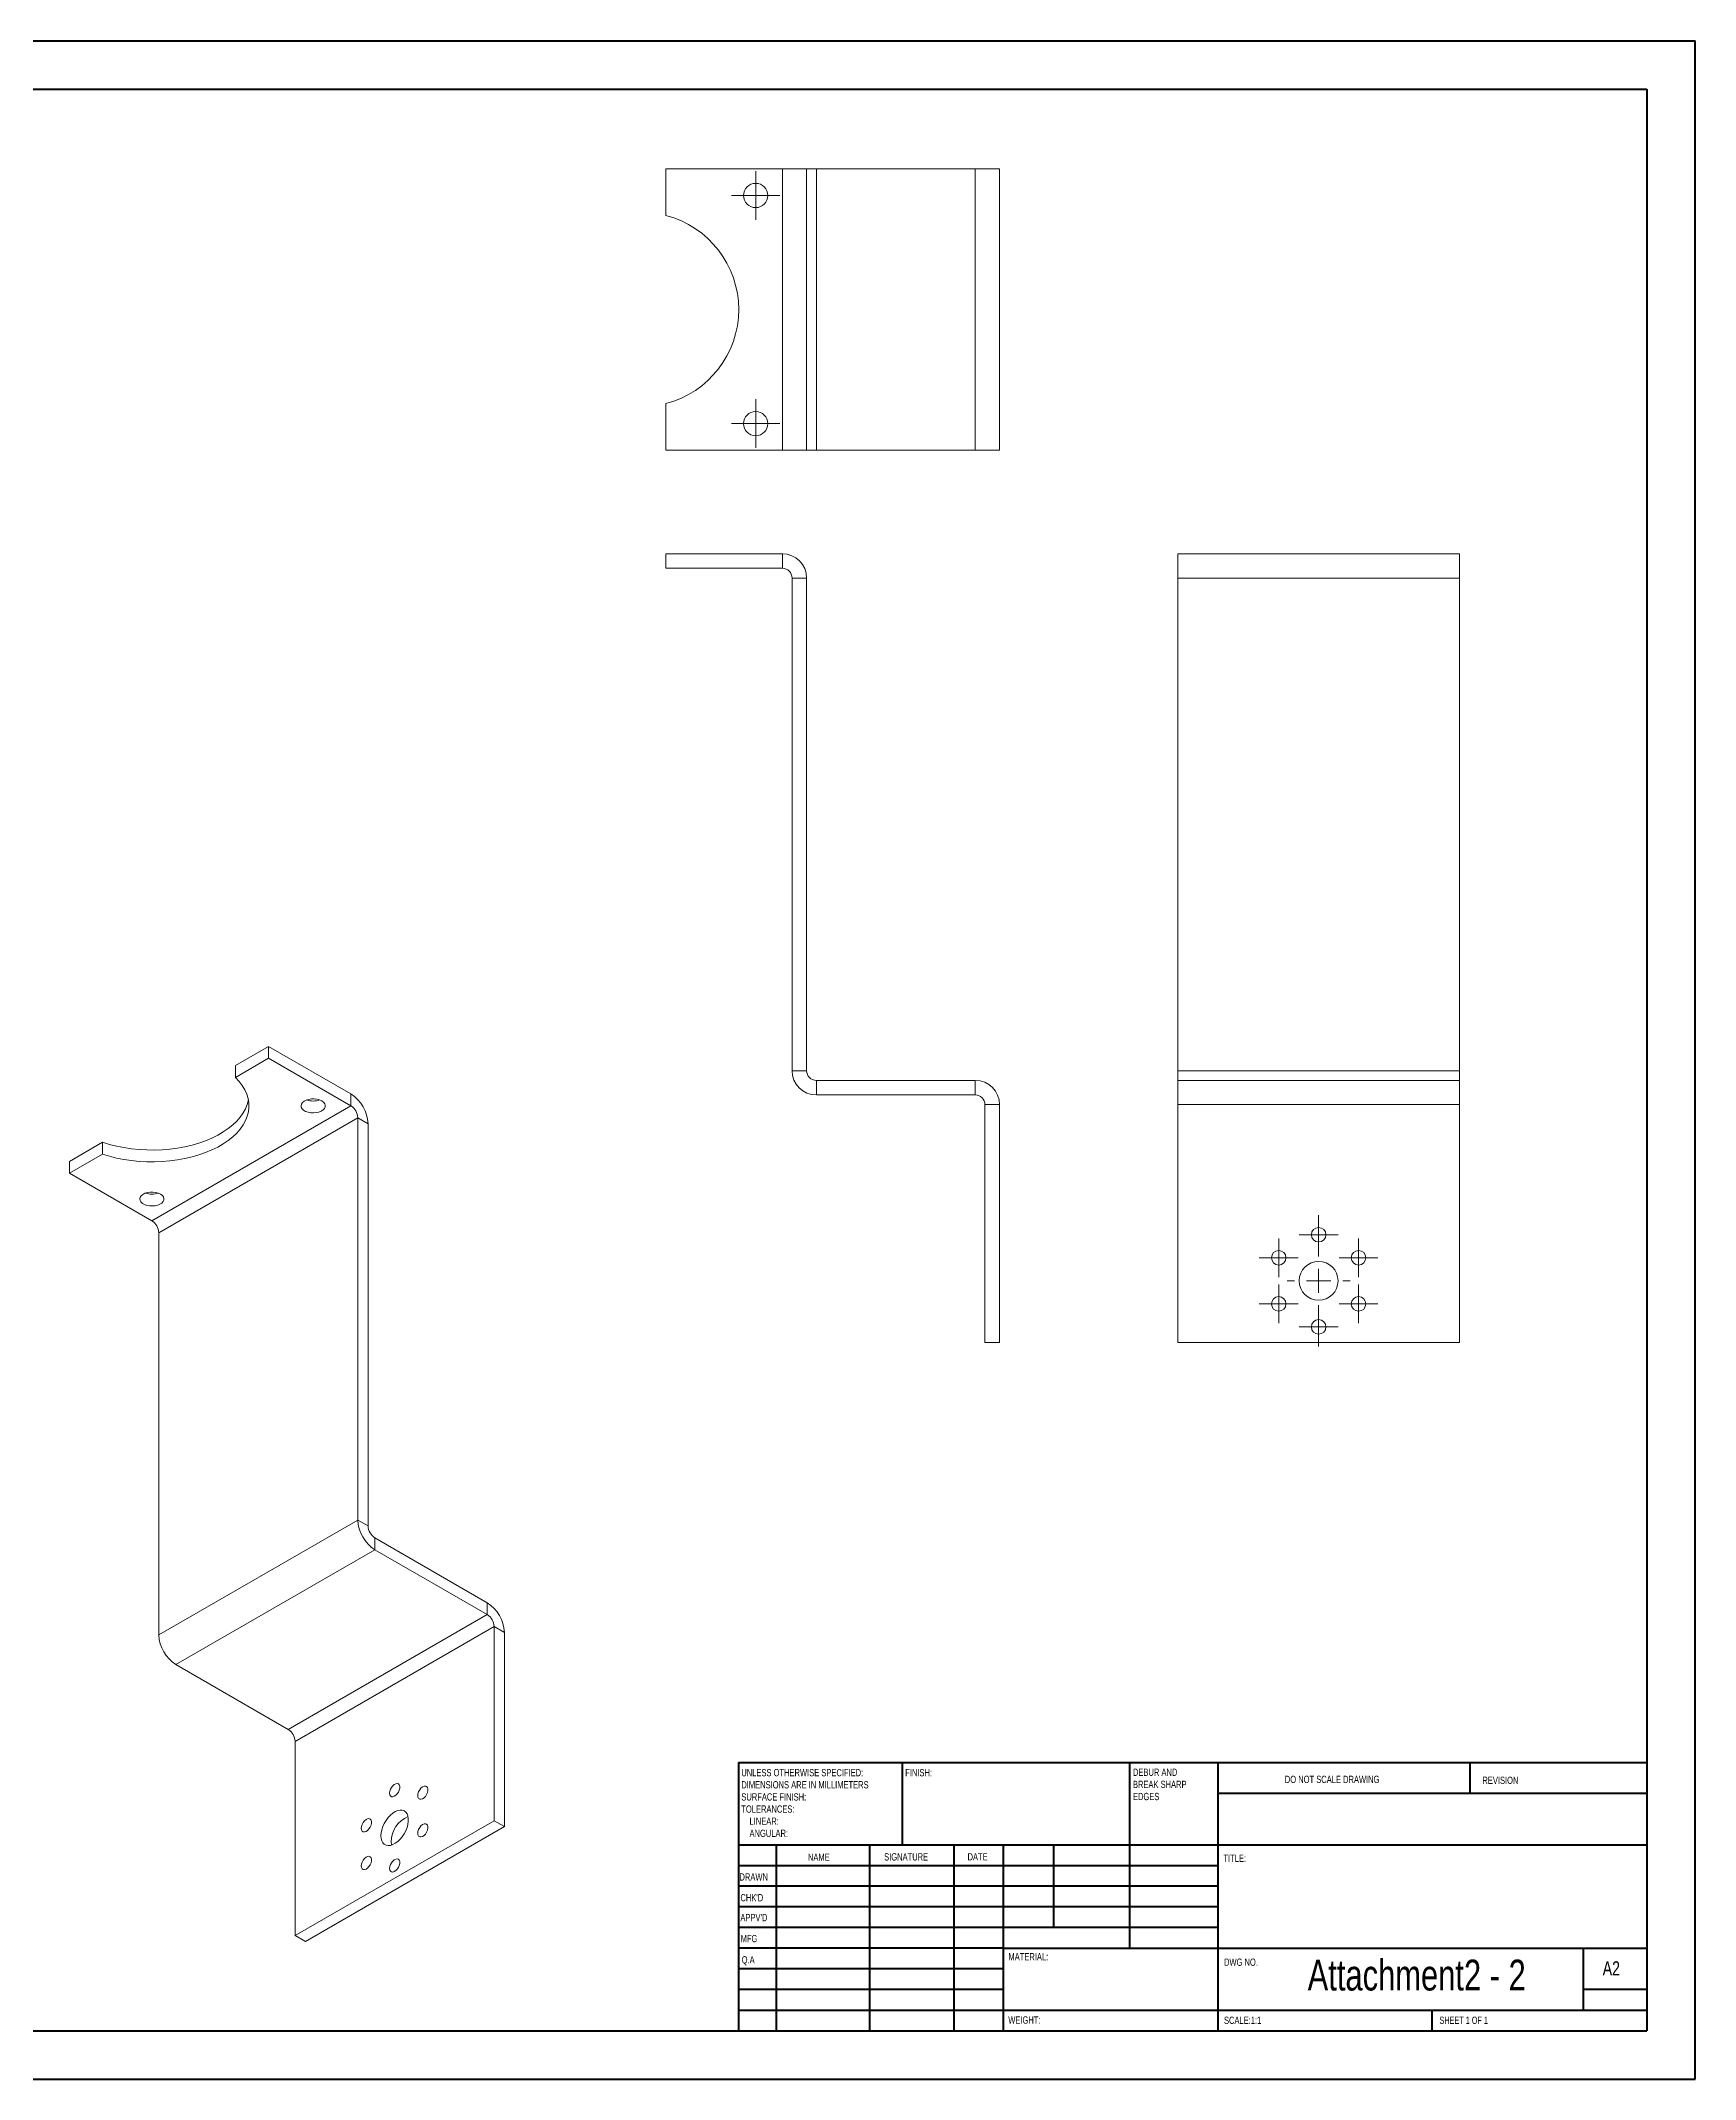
# Model space of a CAD drawing. Header units: millimetres. Extents: x 0 to 594, y 0 to 420.
# Drawn here: x 253.1 to 594.1, y 0.2 to 420.2 of the extents above; entities that cross this region are included whole.
import ezdxf

# ---------------------------------------------------------------- set-up
doc = ezdxf.new("R2010")
doc.units = ezdxf.units.MM
doc.styles.add('SLDTEXTSTYLE0', font='TXT', dxfattribs={"width": 0.75})
doc.styles.add('SLDTEXTSTYLE1', font='TXT', dxfattribs={"width": 0.6875})

# ---------------------------------------------------------------- blocks, each defined once
blk = doc.blocks.new('SW_NOTE_0')
at = {"color": 0, "linetype": 'Continuous', "lineweight": 0, "char_height": 1.5, "attachment_point": 1, "style": 'SLDTEXTSTYLE0'}
for s, insert in [('DEBUR AND', (0, 1.93)), ('BREAK SHARP', (0, -0.57)), ('EDGES', (0, -3.07))]:
    blk.add_mtext(s, dxfattribs=dict(at, insert=insert))
blk = doc.blocks.new('SW_NOTE_1')
at = {"color": 0, "linetype": 'Continuous', "lineweight": 0, "char_height": 1.5, "attachment_point": 1, "style": 'SLDTEXTSTYLE0'}
for s, insert in [('UNLESS OTHERWISE SPECIFIED:', (0, 1.93)), ('SURFACE FINISH:', (0, -3.07)), ('DIMENSIONS ARE IN MILLIMETERS', (0, -0.57)), ('TOLERANCES:', (0, -5.57)), ('LINEAR:', (1.69, -8.07)), ('ANGULAR:', (1.69, -10.57))]:
    blk.add_mtext(s, dxfattribs=dict(at, insert=insert))
blk = doc.blocks.new('SW_CENTERMARKSYMBOL_9')
at = {"color": 0, "linetype": 'Continuous', "lineweight": 0}
for p, q in [((0, 5), (0, 6.5)), ((-5, 0), (-6.5, 0)), ((0, 0), (-2.5, 0)), ((0, 0), (0, 2.5)), ((0, 0), (0, -2.5)), ((0, 0), (2.5, 0)), ((5, 0), (6.5, 0)), ((0, -5), (0, -6.5))]:
    blk.add_line(p, q, dxfattribs=at)
blk = doc.blocks.new('SW_CENTERMARKSYMBOL_10')
at = {"color": 0, "linetype": 'Continuous', "lineweight": 0}
for p, q in [((-2.5, 0), (-4, 0)), ((0, 0), (-2.5, 0)), ((0, 2.5), (0, 4)), ((0, 0), (0, 2.5)), ((0, 0), (0, -2.5)), ((0, 0), (2.5, 0)), ((2.5, 0), (4, 0)), ((0, -2.5), (0, -4))]:
    blk.add_line(p, q, dxfattribs=at)
blk = doc.blocks.new('SW_CENTERMARKSYMBOL_11')
at = {"color": 0, "linetype": 'Continuous', "lineweight": 0}
for p, q in [((-2.5, 0), (-4, 0)), ((0, 0), (-2.5, 0)), ((0, 2.5), (0, 4)), ((0, 0), (0, 2.5)), ((0, 0), (0, -2.5)), ((0, 0), (2.5, 0)), ((2.5, 0), (4, 0)), ((0, -2.5), (0, -4))]:
    blk.add_line(p, q, dxfattribs=at)
blk = doc.blocks.new('SW_CENTERMARKSYMBOL_12')
at = {"color": 0, "linetype": 'Continuous', "lineweight": 0}
for p, q in [((-2.5, 0), (-4, 0)), ((0, 0), (-2.5, 0)), ((0, 2.5), (0, 4)), ((0, 0), (0, 2.5)), ((0, 0), (0, -2.5)), ((0, 0), (2.5, 0)), ((2.5, 0), (4, 0)), ((0, -2.5), (0, -4))]:
    blk.add_line(p, q, dxfattribs=at)
blk = doc.blocks.new('SW_CENTERMARKSYMBOL_13')
at = {"color": 0, "linetype": 'Continuous', "lineweight": 0}
for p, q in [((-2.5, 0), (-4, 0)), ((0, 0), (-2.5, 0)), ((0, 2.5), (0, 4)), ((0, 0), (0, 2.5)), ((0, 0), (0, -2.5)), ((0, 0), (2.5, 0)), ((2.5, 0), (4, 0)), ((0, -2.5), (0, -4))]:
    blk.add_line(p, q, dxfattribs=at)
blk = doc.blocks.new('SW_CENTERMARKSYMBOL_14')
at = {"color": 0, "linetype": 'Continuous', "lineweight": 0}
for p, q in [((-2.5, 0), (-4, 0)), ((0, 0), (-2.5, 0)), ((0, 2.5), (0, 4)), ((0, 0), (0, 2.5)), ((0, 0), (0, -2.5)), ((0, 0), (2.5, 0)), ((2.5, 0), (4, 0)), ((0, -2.5), (0, -4))]:
    blk.add_line(p, q, dxfattribs=at)
blk = doc.blocks.new('SW_CENTERMARKSYMBOL_15')
at = {"color": 0, "linetype": 'Continuous', "lineweight": 0}
for p, q in [((-2.5, 0), (-4, 0)), ((0, 0), (-2.5, 0)), ((0, 2.5), (0, 4)), ((0, 0), (0, 2.5)), ((0, 0), (0, -2.5)), ((0, 0), (2.5, 0)), ((2.5, 0), (4, 0)), ((0, -2.5), (0, -4))]:
    blk.add_line(p, q, dxfattribs=at)
blk = doc.blocks.new('SW_CENTERMARKSYMBOL_16')
at = {"color": 0, "linetype": 'Continuous', "lineweight": 0}
for p, q in [((0, 2.5), (0, 5)), ((-2.5, 0), (-5, 0)), ((0, 0), (-2.5, 0)), ((0, 0), (0, 2.5)), ((0, 0), (0, -2.5)), ((0, 0), (2.5, 0)), ((2.5, 0), (5, 0)), ((0, -2.5), (0, -5))]:
    blk.add_line(p, q, dxfattribs=at)
blk = doc.blocks.new('SW_CENTERMARKSYMBOL_17')
at = {"color": 0, "linetype": 'Continuous', "lineweight": 0}
for p, q in [((0, 2.5), (0, 5)), ((-2.5, 0), (-5, 0)), ((0, 0), (-2.5, 0)), ((0, 0), (0, 2.5)), ((0, 0), (0, -2.5)), ((0, 0), (2.5, 0)), ((2.5, 0), (5, 0)), ((0, -2.5), (0, -5))]:
    blk.add_line(p, q, dxfattribs=at)

msp = doc.modelspace()

# ---------------------------------------------------------------- linework, layer by layer
at = {"color": 7, "linetype": 'Continuous', "lineweight": 40}
for p, q in [((0.079, 420.215), (594.079, 420.215)), ((594.079, 0.215), (594.079, 420.215)), ((25.079, 410.215), (584.079, 410.215)), ((584.079, 410.215), (584.079, 10.215)), ((396.879, 65.465), (584.079, 65.465)), ((396.879, 65.465), (396.879, 10.215)), ((430.679, 48.465), (430.679, 65.465)), ((477.479, 65.465), (477.479, 27.215)), ((495.679, 65.465), (495.679, 10.215)), ((547.679, 59.09), (547.679, 65.465)), ((584.079, 59.09), (495.679, 59.09)), ((584.079, 48.465), (396.879, 48.465)), ((404.679, 48.465), (404.679, 10.215)), ((423.87, 48.465), (423.87, 10.215)), ((441.278, 48.465), (441.278, 10.215)), ((451.479, 10.215), (451.479, 48.465)), ((461.879, 31.465), (461.879, 48.465)), ((495.679, 44.215), (396.879, 44.215)), ((495.679, 39.965), (396.879, 39.965)), ((495.679, 35.715), (396.879, 35.715)), ((495.679, 31.465), (396.879, 31.465)), ((451.479, 27.215), (396.879, 27.215)), ((451.479, 27.215), (584.079, 27.215)), ((571.079, 14.465), (571.079, 27.215)), ((451.479, 22.965), (396.879, 22.965)), ((451.479, 18.715), (396.879, 18.715)), ((584.079, 18.715), (571.079, 18.715)), ((396.879, 14.465), (584.079, 14.465)), ((539.879, 10.215), (539.879, 14.465)), ((25.079, 10.215), (584.079, 10.215)), ((0.079, 0.215), (594.079, 0.215))]:
    msp.add_line(p, q, dxfattribs=at)
at = {"color": 7, "linetype": 'Continuous', "lineweight": 15}
for p, q in [((381.934, 384.206), (381.934, 393.841)), ((381.934, 393.841), (405.934, 393.841)), ((405.934, 393.841), (405.934, 335.841)), ((405.934, 393.841), (410.934, 393.841)), ((410.934, 335.841), (410.934, 393.841)), ((410.934, 393.841), (412.934, 393.841)), ((412.934, 335.841), (412.934, 393.841)), ((412.934, 393.841), (445.684, 393.841)), ((445.684, 393.841), (445.684, 335.841)), ((445.684, 393.841), (450.684, 393.841)), ((450.684, 335.841), (450.684, 393.841)), ((381.934, 345.476), (381.934, 335.841)), ((381.934, 335.841), (405.934, 335.841)), ((410.934, 335.841), (405.934, 335.841)), ((412.934, 335.841), (410.934, 335.841)), ((412.934, 335.841), (445.684, 335.841)), ((450.684, 335.841), (445.684, 335.841)), ((381.934, 314.517), (381.934, 311.517)), ((381.934, 314.517), (405.934, 314.517)), ((381.934, 311.517), (405.934, 311.517)), ((405.934, 314.517), (405.934, 311.517)), ((545.458, 314.517), (487.458, 314.517)), ((487.458, 309.517), (487.458, 314.517)), ((545.458, 314.517), (545.458, 309.517)), ((410.934, 309.517), (407.934, 309.517)), ((407.934, 309.517), (407.934, 208.017)), ((410.934, 309.517), (410.934, 208.017)), ((487.458, 309.517), (545.458, 309.517)), ((487.458, 309.517), (487.458, 208.017)), ((545.458, 309.517), (545.458, 208.017)), ((293.223, 209.076), (300.036, 213.009)), ((293.223, 206.626), (300.036, 210.559)), ((300.036, 213.009), (300.036, 210.559)), ((300.036, 213.009), (317.007, 203.212)), ((300.036, 210.559), (317.007, 200.762)), ((293.223, 209.076), (293.223, 206.626)), ((410.934, 208.017), (407.934, 208.017)), ((412.934, 206.017), (412.934, 203.017)), ((412.934, 206.017), (445.684, 206.017)), ((445.684, 206.017), (445.684, 203.017)), ((545.458, 208.017), (487.458, 208.017)), ((487.458, 206.017), (487.458, 208.017)), ((545.458, 206.017), (487.458, 206.017)), ((487.458, 201.017), (487.458, 206.017)), ((545.458, 208.017), (545.458, 206.017)), ((545.458, 206.017), (545.458, 201.017)), ((317.007, 203.212), (317.007, 200.762)), ((412.934, 203.017), (445.684, 203.017)), ((275.995, 177.087), (317.007, 200.762)), ((318.421, 198.313), (277.409, 174.637)), ((318.421, 198.313), (318.421, 115.434)), ((320.542, 197.088), (318.421, 198.313)), ((450.684, 201.017), (447.684, 201.017)), ((447.684, 201.017), (447.684, 152.017)), ((450.684, 201.017), (450.684, 152.017)), ((487.458, 201.017), (545.458, 201.017)), ((487.458, 201.017), (487.458, 152.017)), ((545.458, 201.017), (545.458, 152.017)), ((265.837, 193.266), (259.024, 189.333)), ((265.837, 190.817), (265.837, 193.266)), ((320.542, 197.088), (320.542, 114.209)), ((265.837, 190.817), (259.024, 186.884)), ((259.024, 186.884), (259.024, 189.333)), ((259.024, 186.884), (275.995, 177.087)), ((277.409, 174.637), (277.409, 91.758)), ((450.684, 152.017), (447.684, 152.017)), ((487.458, 152.017), (545.458, 152.017)), ((277.409, 91.758), (318.421, 115.434)), ((320.542, 114.209), (318.421, 115.434)), ((321.957, 109.31), (280.944, 85.635)), ((321.957, 111.76), (321.957, 109.31)), ((321.957, 111.76), (345.114, 98.391)), ((321.957, 109.31), (345.114, 95.942)), ((345.114, 98.391), (345.114, 95.942)), ((304.102, 72.266), (345.114, 95.942)), ((346.529, 93.492), (305.516, 69.816)), ((346.529, 93.492), (346.529, 53.482)), ((348.65, 92.268), (346.529, 93.492)), ((348.65, 92.268), (348.65, 52.257)), ((280.944, 85.635), (304.102, 72.266)), ((305.516, 69.816), (305.516, 29.806)), ((346.529, 53.482), (305.516, 29.806)), ((348.65, 52.257), (307.638, 28.581)), ((348.65, 52.257), (346.529, 53.482)), ((307.638, 28.581), (305.516, 29.806))]:
    msp.add_line(p, q, dxfattribs=at)
at = {"color": 7, "linetype": 'Continuous', "lineweight": 15, "flags": 128}
for points in [[(293.223, 206.626), (293.979, 205.814), (294.62, 204.969), (295.142, 204.098), (295.542, 203.205), (295.817, 202.297), (295.966, 201.379), (295.988, 200.457), (295.882, 199.537), (295.649, 198.624), (295.291, 197.726), (294.809, 196.847), (294.208, 195.992), (293.491, 195.168), (292.661, 194.38), (291.726, 193.633), (290.69, 192.931), (289.561, 192.279), (288.345, 191.681), (287.05, 191.141), (285.685, 190.662), (284.258, 190.248), (282.778, 189.901), (281.255, 189.623), (279.698, 189.416), (278.118, 189.282), (276.524, 189.221), (274.927, 189.233), (273.337, 189.319), (271.763, 189.478), (270.217, 189.709), (268.708, 190.01), (267.244, 190.38), (265.837, 190.817)], [(295.882, 201.987), (295.882, 201.986), (295.649, 201.074), (295.291, 200.175), (294.809, 199.296), (294.208, 198.442), (293.491, 197.618), (292.661, 196.83), (291.726, 196.083), (290.69, 195.381), (289.561, 194.729), (288.345, 194.131), (287.05, 193.591), (285.685, 193.112), (284.258, 192.698), (282.778, 192.351), (281.255, 192.073), (279.698, 191.866), (278.118, 191.732), (276.524, 191.67), (274.927, 191.683), (273.337, 191.769), (271.763, 191.928), (270.217, 192.159), (268.708, 192.46), (267.244, 192.83), (265.837, 193.266)], [(310.997, 201.783), (311.357, 201.52), (311.602, 201.216), (311.719, 200.888), (311.702, 200.553), (311.552, 200.23), (311.277, 199.935), (310.891, 199.684), (310.415, 199.492), (309.876, 199.368), (309.301, 199.32), (308.723, 199.349), (308.172, 199.454), (307.678, 199.63), (307.268, 199.867), (306.963, 200.153), (306.78, 200.471), (306.73, 200.804), (306.814, 201.136), (307.028, 201.447), (307.361, 201.722), (307.795, 201.945), (308.306, 202.104), (308.866, 202.19), (309.447, 202.2), (310.015, 202.132), (310.541, 201.991), (310.997, 201.783)], [(277.763, 182.597), (278.123, 182.335), (278.368, 182.031), (278.485, 181.703), (278.468, 181.368), (278.318, 181.044), (278.043, 180.749), (277.657, 180.499), (277.181, 180.307), (276.642, 180.183), (276.067, 180.134), (275.489, 180.163), (274.938, 180.269), (274.444, 180.445), (274.034, 180.682), (273.729, 180.967), (273.546, 181.285), (273.496, 181.619), (273.58, 181.95), (273.794, 182.262), (274.127, 182.536), (274.561, 182.759), (275.072, 182.918), (275.632, 183.005), (276.213, 183.015), (276.781, 182.947), (277.307, 182.805), (277.763, 182.597)], [(324.962, 59.159), (325.009, 59.547), (325.146, 59.955), (325.361, 60.347), (325.635, 60.687), (325.943, 60.947), (326.259, 61.101), (326.553, 61.138), (326.8, 61.053), (326.978, 60.854), (327.071, 60.559), (327.071, 60.194), (326.978, 59.791), (326.8, 59.387), (326.553, 59.016), (326.259, 58.713), (325.943, 58.504), (325.635, 58.407), (325.361, 58.432), (325.146, 58.575), (325.009, 58.825), (324.962, 59.159)], [(330.779, 58.639), (330.827, 59.027), (330.964, 59.435), (331.179, 59.827), (331.453, 60.167), (331.761, 60.426), (332.076, 60.581), (332.37, 60.618), (332.618, 60.533), (332.796, 60.334), (332.889, 60.039), (332.889, 59.674), (332.796, 59.271), (332.618, 58.867), (332.37, 58.496), (332.076, 58.193), (331.761, 57.984), (331.453, 57.887), (331.179, 57.911), (330.964, 58.055), (330.827, 58.305), (330.779, 58.639)], [(323.194, 50.381), (323.24, 50.99), (323.374, 51.633), (323.594, 52.287), (323.893, 52.933), (324.259, 53.549), (324.682, 54.116), (325.149, 54.616), (325.643, 55.031), (326.149, 55.35), (326.652, 55.561), (327.134, 55.659), (327.581, 55.639), (327.977, 55.503), (328.311, 55.255), (328.571, 54.902), (328.749, 54.457), (328.84, 53.933), (328.84, 53.347), (328.749, 52.719), (328.571, 52.068), (328.311, 51.415), (327.977, 50.781), (327.581, 50.188), (327.134, 49.652), (326.652, 49.193), (326.149, 48.824), (325.643, 48.558), (325.149, 48.403), (324.682, 48.364), (324.259, 48.442), (323.893, 48.635), (323.594, 48.937), (323.374, 49.338), (323.24, 49.824), (323.194, 50.381)], [(319.144, 51.922), (319.191, 52.31), (319.329, 52.718), (319.544, 53.11), (319.818, 53.45), (320.126, 53.71), (320.441, 53.864), (320.735, 53.901), (320.983, 53.816), (321.161, 53.617), (321.254, 53.322), (321.254, 52.957), (321.161, 52.554), (320.983, 52.15), (320.735, 51.779), (320.441, 51.476), (320.126, 51.267), (319.818, 51.17), (319.544, 51.195), (319.329, 51.338), (319.191, 51.588), (319.144, 51.922)], [(330.779, 50.881), (330.827, 51.27), (330.964, 51.678), (331.179, 52.07), (331.453, 52.41), (331.761, 52.669), (332.076, 52.824), (332.37, 52.861), (332.618, 52.776), (332.796, 52.577), (332.889, 52.282), (332.889, 51.917), (332.796, 51.514), (332.618, 51.109), (332.37, 50.739), (332.076, 50.436), (331.761, 50.227), (331.453, 50.13), (331.179, 50.154), (330.964, 50.298), (330.827, 50.548), (330.779, 50.881)], [(325.388, 48.465), (325.361, 48.599), (325.315, 49.156)], [(319.144, 44.165), (319.191, 44.553), (319.329, 44.961), (319.544, 45.353), (319.818, 45.693), (320.126, 45.953), (320.441, 46.107), (320.735, 46.144), (320.983, 46.059), (321.161, 45.86), (321.254, 45.565), (321.254, 45.2), (321.161, 44.797), (320.983, 44.393), (320.735, 44.022), (320.441, 43.719), (320.126, 43.51), (319.818, 43.413), (319.544, 43.438), (319.329, 43.581), (319.191, 43.831), (319.144, 44.165)], [(324.962, 43.644), (325.009, 44.033), (325.146, 44.441), (325.361, 44.833), (325.635, 45.173), (325.943, 45.432), (326.259, 45.587), (326.553, 45.624), (326.8, 45.539), (326.978, 45.34), (327.071, 45.045), (327.071, 44.68), (326.978, 44.277), (326.8, 43.872), (326.553, 43.502), (326.259, 43.199), (325.943, 42.99), (325.635, 42.893), (325.361, 42.917), (325.146, 43.061), (325.009, 43.311), (324.962, 43.644)]]:
    msp.add_lwpolyline(points, dxfattribs=at)
at = {"color": 7, "linetype": 'Continuous', "lineweight": 15}
for centre, radius in [((400.434, 388.341), 2.5), ((400.434, 341.341), 2.5), ((516.458, 174.217), 1.5), ((508.231, 169.467), 1.5), ((516.458, 164.717), 4), ((524.685, 169.467), 1.5), ((508.231, 159.967), 1.5), ((524.685, 159.967), 1.5), ((516.458, 155.217), 1.5)]:
    msp.add_circle(centre, radius, dxfattribs=at)
for centre, radius, start, end in [((376.934, 364.841), 20, 284.47751, 75.52249), ((405.934, 309.517), 5, 0, 90), ((405.934, 309.517), 2, 0, 90), ((412.934, 208.017), 5, 180, 270), ((412.934, 208.017), 2, 180, 270), ((445.684, 201.017), 5, 0, 90), ((309.229, 205.778), 4.015, 250.76984, 289.23016), ((312.899, 196.758), 7.651, 2.4763, 57.5237), ((445.684, 201.017), 2, 0, 90), ((315.351, 198.173), 3.074, 2.60548, 57.39452), ((275.995, 186.592), 4.015, 250.76984, 289.23016), ((274.339, 174.497), 3.074, 2.60548, 57.39452), ((326.065, 115.765), 7.651, 182.4764, 237.5236), ((323.613, 114.349), 3.074, 182.60548, 237.39452), ((341.006, 91.937), 7.651, 2.4763, 57.5237), ((343.458, 93.352), 3.074, 2.60548, 57.39452), ((285.053, 92.089), 7.651, 182.4763, 237.5237), ((302.446, 69.677), 3.074, 2.60548, 57.39452), ((331.019, 49.093), 5.704, 113.12867, 179.36098)]:
    msp.add_arc(centre, radius, start, end, dxfattribs=at)

# ---------------------------------------------------------------- block references
at = {"color": 7, "linetype": 'Continuous', "lineweight": 0}
for name, p in [('SW_CENTERMARKSYMBOL_16', (400.434, 388.341)), ('SW_CENTERMARKSYMBOL_17', (400.434, 341.341)), ('SW_CENTERMARKSYMBOL_10', (516.458, 174.217)), ('SW_CENTERMARKSYMBOL_15', (508.231, 169.467)), ('SW_CENTERMARKSYMBOL_11', (524.685, 169.467)), ('SW_CENTERMARKSYMBOL_9', (516.458, 164.717)), ('SW_CENTERMARKSYMBOL_14', (508.231, 159.967)), ('SW_CENTERMARKSYMBOL_12', (524.685, 159.967)), ('SW_CENTERMARKSYMBOL_13', (516.458, 155.217)), ('SW_NOTE_1', (397.473, 62.202)), ('SW_NOTE_0', (478.188, 62.284))]:
    msp.add_blockref(name, p, dxfattribs=at)

# ---------------------------------------------------------------- texts
for s, insert, char_height, attachment_point, style in [('FINISH:', (431.25, 64.134), 1.5, 1, 'SLDTEXTSTYLE0'), ('DO NOT SCALE DRAWING', (509.493, 62.748), 1.5, 1, 'SLDTEXTSTYLE0'), ('REVISION', (550.206, 62.55), 1.5, 1, 'SLDTEXTSTYLE0'), ('NAME', (411.201, 46.716), 1.5, 1, 'SLDTEXTSTYLE0'), ('SIGNATURE', (426.912, 46.777), 1.5, 1, 'SLDTEXTSTYLE0'), ('DATE', (444.094, 46.791), 1.5, 1, 'SLDTEXTSTYLE0'), ('TITLE:', (496.835, 46.493), 1.5, 1, 'SLDTEXTSTYLE0'), ('DRAWN', (397.091, 42.644), 1.5, 1, 'SLDTEXTSTYLE0'), ("CHK'D", (397.289, 38.369), 1.5, 1, 'SLDTEXTSTYLE0'), ("APPV'D", (397.281, 34.279), 1.5, 1, 'SLDTEXTSTYLE0'), ('MFG', (397.334, 29.948), 1.5, 1, 'SLDTEXTSTYLE0'), ('Q.A', (397.548, 25.564), 1.5, 1, 'SLDTEXTSTYLE0'), ('MATERIAL:', (452.525, 26.201), 1.5, 1, 'SLDTEXTSTYLE0'), ('DWG NO.', (496.953, 25.083), 1.5, 1, 'SLDTEXTSTYLE0'), ('Attachment2 - 2', (536.673, 24.847), 6.35, 2, 'SLDTEXTSTYLE0'), ('A2', (575, 24.515), 2.9104, 1, 'SLDTEXTSTYLE0'), ('WEIGHT:', (452.497, 13.164), 1.4986, 1, 'SLDTEXTSTYLE0'), ('SCALE:1:1', (496.953, 13.115), 1.5, 1, 'SLDTEXTSTYLE0'), ('SHEET 1 OF 1', (541.357, 13.115), 1.5, 1, 'SLDTEXTSTYLE1')]:
    msp.add_mtext(s, dxfattribs=dict(at, insert=insert, char_height=char_height, attachment_point=attachment_point, style=style))

doc.saveas('drawing.dxf')
